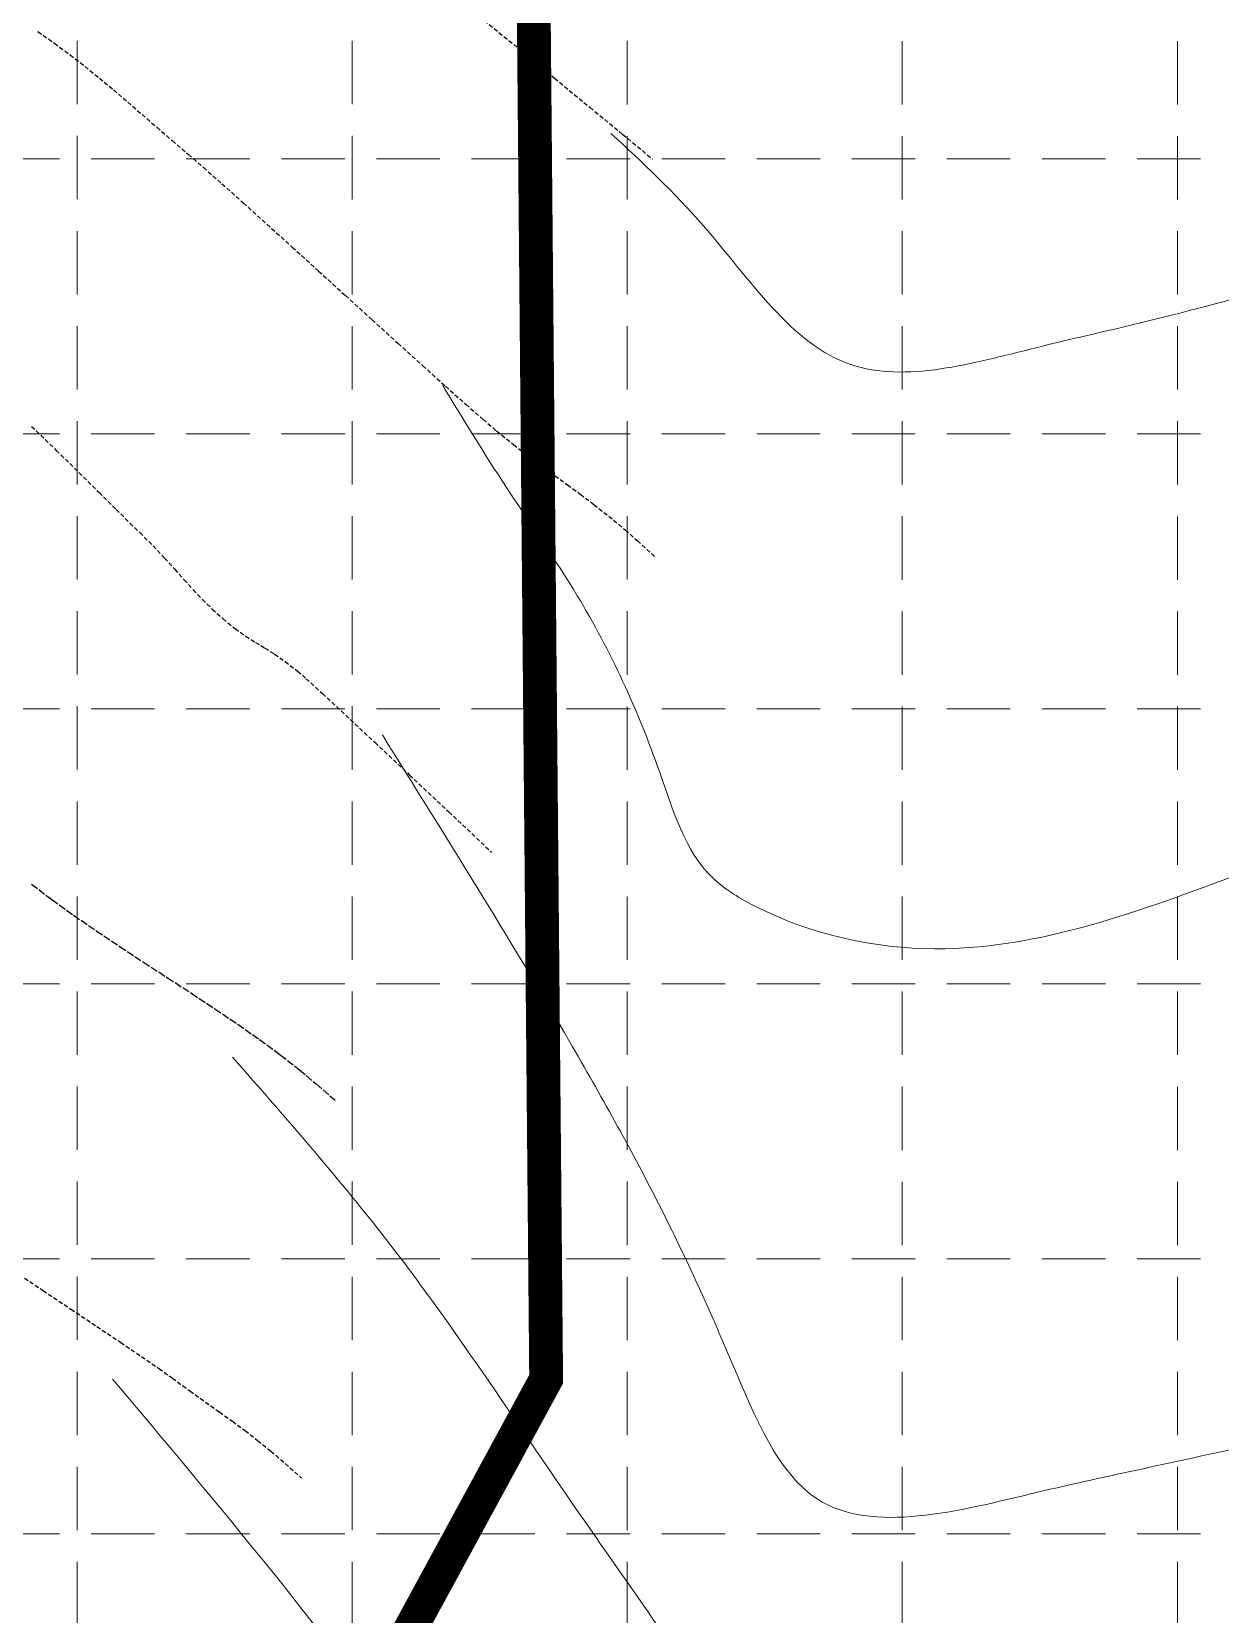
# Model space of a CAD drawing. Header units: inches. Extents: x 2507435 to 2508087, y 7097652 to 7098695.
# Drawn here: x 2507774.7 to 2507845.1, y 7098494.5 to 7098588.1 of the extents above; entities that cross this region are included whole.
import ezdxf

# ---------------------------------------------------------------- set-up
doc = ezdxf.new("R2010")
doc.units = ezdxf.units.IN
doc.header["$MEASUREMENT"] = 0
doc.linetypes.add('DASHED7', pattern=[0.5317999999999998, 0.4379999999999999, -0.0938])
doc.linetypes.add('HIDDEN', pattern=[0.375, 0.25, -0.125])
doc.layers.add('ALT BID GRADING', color=1, linetype='Continuous', lineweight=0)
for name, color, linetype in [('CONT-MJR', 7, 'DASHED7'), ('CONT-MNR', 8, 'HIDDEN'), ('GRID', 254, 'HIDDEN'), ('LIMITS OF DISTURBANCE', 1, 'HIDDEN')]:
    doc.layers.add(name, color=color, linetype=linetype)

msp = doc.modelspace()

# ---------------------------------------------------------------- linework, layer by layer
at = {"layer": 'ALT BID GRADING', "color": 35, "linetype": 'Continuous', "lineweight": 13}
for points in [[(2507816.268397237, 7098654.737858624), (2507827.708249234, 7098648.413063315), (2507839.148101231, 7098645.493926362), (2507853.265364241, 7098644.520881422), (2507866.165621257, 7098644.034360016), (2507874.19785792, 7098644.034360016), (2507881.986691934, 7098644.034360016), (2507892.452940585, 7098640.38543989), (2507899.268171254, 7098636.24999623), (2507905.109798576, 7098632.844337872), (2507913.142035239, 7098623.843669508), (2507920.056597436, 7098614.809794914), (2507927.025179056, 7098606.850272689), (2507930.758349464, 7098599.139485201), (2507936.980297728, 7098591.926169316), (2507946.48798426, 7098585.65164014), (2507953.157364661, 7098582.47423654), (2507963.361361118, 7098577.250800679), (2507973.81423536, 7098570.037484795), (2507979.103732584, 7098564.244642924), (2507986.892566598, 7098548.919179249), (2507997.602214274, 7098530.188055087), (2508001.74003393, 7098524.349783313), (2508010.989276587, 7098520.700863187)], [(2507795.866491836, 7098640.429504746), (2507806.81712165, 7098637.444683646), (2507817.021118106, 7098635.454803621), (2507828.469507114, 7098633.962393072), (2507841.660036997, 7098633.216188861), (2507858.832618698, 7098632.221247784), (2507867.543344817, 7098629.982633024), (2507874.263052275, 7098625.75413611), (2507885.394307268, 7098615.451152368), (2507895.130351598, 7098607.666790711), (2507907.787209589, 7098595.990245032), (2507922.391274272, 7098578.475429708), (2507929.284990364, 7098567.431923422), (2507935.998284194, 7098558.805503931), (2507941.992294988, 7098554.971539949), (2507953.05981228, 7098549.770594371), (2507960.214092007, 7098545.3866268), (2507967.886426259, 7098538.437565885), (2507976.517800934, 7098529.331899565), (2507988.745587158, 7098513.516796809), (2508005.634450937, 7098500.145281092), (2508011.962879932, 7098495.280056388)], [(2507806.568243864, 7098609.088887449), (2507820.256532942, 7098604.362921062), (2507830.95828497, 7098602.373041038), (2507841.582109596, 7098602.315040343), (2507849.857748907, 7098602.801563878), (2507858.133384594, 7098602.801563878), (2507874.487953235, 7098601.071737202), (2507885.308683512, 7098594.189770204), (2507893.670156743, 7098586.816234743), (2507902.523486456, 7098575.510147321), (2507915.311624545, 7098558.305229827), (2507923.744886936, 7098545.798481573), (2507932.95337225, 7098531.123115066), (2507940.419709442, 7098522.168651764), (2507953.112487378, 7098515.70154009), (2507964.063117191, 7098509.980634755), (2507976.507017341, 7098502.269847267), (2507985.217743461, 7098494.061592435), (2507992.932962061, 7098486.848274421), (2508000.399299252, 7098478.142547986), (2508008.885465023, 7098470.145072742)], [(2507809.012148059, 7098582.113799994), (2507814.487462966, 7098576.641629396), (2507823.198189085, 7098568.433372434), (2507834.148818898, 7098569.428311381), (2507839.375259643, 7098570.671987195), (2507847.09047462, 7098572.661867218), (2507854.80569322, 7098574.403012506), (2507858.78773779, 7098574.651747243), (2507870.236126798, 7098575.149218845), (2507881.435634397, 7098569.925782984), (2507890.892997496, 7098560.473850209), (2507903.088016238, 7098548.037098463), (2507919.957265907, 7098522.525325379), (2507926.772496576, 7098509.875734759), (2507936.437664872, 7098490.579299731), (2507947.637172471, 7098485.35586387), (2507953.05981228, 7098482.143944362), (2507958.587802284, 7098479.634958535), (2507962.569850477, 7098476.898872172), (2507971.031702435, 7098472.670377388), (2507978.746917412, 7098464.9595899), (2507987.955402725, 7098449.786751789)], [(2507799.057029388, 7098567.18969662), (2507802.790196172, 7098561.22005442), (2507807.021122151, 7098554.752944875), (2507811.895313357, 7098544.298229983), (2507814.99918358, 7098538.094050821), (2507817.659647394, 7098536.321426379), (2507828.175748421, 7098533.8591993), (2507846.343841263, 7098538.336430951), (2507859.036615576, 7098542.316190999), (2507867.249589747, 7098543.559866812), (2507879.693486274, 7098543.311132075), (2507894.875042066, 7098532.615523487), (2507913.070876571, 7098508.149641203), (2507925.514776721, 7098481.78372716), (2507932.946339, 7098459.655484176), (2507938.207551033, 7098455.169076251), (2507947.664914133, 7098450.443109863), (2507961.602080997, 7098442.234852902), (2507966.828518118, 7098436.26521283), (2507970.31281074, 7098430.544305366), (2507974.792614504, 7098420.843637854)], [(2507795.489127687, 7098546.514009472), (2507806.574385729, 7098528.344622774), (2507811.749803701, 7098518.935095928), (2507816.229607465, 7098509.234430545), (2507821.206927648, 7098501.312122381), (2507834.176564184, 7098501.682529528), (2507846.481321201, 7098504.414214091), (2507861.027641484, 7098507.990754731), (2507871.978271297, 7098509.980634755), (2507883.703279753, 7098509.890786489), (2507891.916250301, 7098508.149641203), (2507901.871368972, 7098500.936325317), (2507913.319754357, 7098481.78372716), (2507919.314040538, 7098461.570275915), (2507927.52701471, 7098443.412616705), (2507935.739988882, 7098429.732189145), (2507941.961937145, 7098421.275197446), (2507949.179396551, 7098416.549231059), (2507958.885637436, 7098411.325795197), (2507966.103100466, 7098406.351094073), (2507971.079630721, 7098398.943147052), (2507972.076170943, 7098390.183314887), (2507972.853274472, 7098381.660072576), (2507975.513734663, 7098374.569581194), (2507978.174198477, 7098368.365402033)], [(2507786.620919804, 7098527.458312683), (2507795.932537719, 7098516.379419497), (2507807.461209416, 7098499.982655114), (2507816.772827331, 7098485.358517302), (2507819.965836123, 7098476.794455586), (2507823.867391462, 7098468.961755048), (2507828.42768808, 7098467.591257548), (2507843.1114883, 7098470.327343912), (2507858.044162683, 7098472.814693409), (2507873.72347767, 7098475.550779773), (2507883.429714932, 7098475.79951451), (2507895.624737296, 7098475.302045036), (2507906.077611539, 7098464.35770171), (2507913.295070944, 7098447.194983576), (2507918.27263028, 7098434.509497094), (2507922.747901022, 7098421.544090598), (2507929.472141502, 7098406.402435635), (2507933.951941643, 7098395.458094439), (2507942.459692717, 7098386.203554839), (2507951.66817803, 7098381.975057925), (2507957.143492937, 7098378.492767351), (2507964.112074557, 7098375.010476776), (2507968.591878321, 7098369.040836705), (2507971.079630721, 7098363.933843055), (2507974.813826585, 7098347.152152183), (2507981.533534043, 7098326.755878213)], [(2507779.526355672, 7098508.402615894), (2507800.810051692, 7098480.926958324), (2507811.451899702, 7098462.757573756), (2507819.433287521, 7098447.690278769), (2507826.527855277, 7098437.05454063), (2507829.423199222, 7098435.255701304), (2507858.453399307, 7098437.497697806), (2507870.985818405, 7098439.484198218), (2507887.718483146, 7098440.599787387), (2507894.813050902, 7098441.042942433), (2507908.558769134, 7098419.328311109), (2507914.766516826, 7098398.943147052), (2507924.07813474, 7098379.444295217), (2507934.276572719, 7098365.928088677), (2507944.918420728, 7098355.292350538)]]:
    msp.add_spline(points, degree=3, dxfattribs=at)
at = {"layer": 'CONT-MJR', "color": 35, "elevation": 670}
for points in [[(2507774.731725033, 7098537.688369723), (2507775.936510014, 7098536.773034126)], [(2507779.942669101, 7098534.004021151), (2507781.353316407, 7098533.078139088)], [(2507781.353316407, 7098533.078139088), (2507782.773923967, 7098532.15321365)], [(2507785.578611325, 7098530.311981839), (2507786.929486861, 7098529.39855006)], [(2507789.445290991, 7098527.593241233), (2507790.577015324, 7098526.704238782)]]:
    msp.add_lwpolyline(points, dxfattribs=at)
at = {"layer": 'CONT-MJR', "color": 35, "extrusion": (-0.5833429299728475, -0.8122259698204026, 0), "elevation": -7228509.277302588}
msp.add_lwpolyline([(-2104000.497577616, 670.0000000000009), (-2103998.920241003, 670.0000000000009)], dxfattribs=at)
at = {"layer": 'CONT-MJR', "color": 35, "extrusion": (-0.5671962085042904, -0.8235826983723964, 0), "elevation": -7268633.041861828}
msp.add_lwpolyline([(-1960900.693859683, 670), (-1960899.06570454, 670)], dxfattribs=at)
at = {"layer": 'CONT-MJR', "color": 35, "extrusion": (-0.5558132921662746, -0.8313071539757657, 0), "elevation": -7294919.526246483}
msp.add_lwpolyline([(-1860725.812341577, 670), (-1860724.147391484, 670)], dxfattribs=at)
at = {"layer": 'CONT-MJR', "color": 35, "extrusion": (0.546425676357969, 0.8375076000949103, 0), "elevation": 7315391.526234789}
msp.add_lwpolyline([(1778533.10042014, 670), (1778531.412118228, 670)], dxfattribs=at)
at = {"layer": 'CONT-MJR', "color": 35, "extrusion": (0.5511865223752177, 0.8343820573046342, 0), "elevation": 7305143.937488217}
msp.add_lwpolyline([(1820164.613044164, 670.0000000000009), (1820162.94627573, 670.0000000000009)], dxfattribs=at)
at = {"layer": 'CONT-MJR', "color": 35, "extrusion": (-0.573728527681091, -0.819045527748542, 0), "elevation": -7252807.660266356}
msp.add_lwpolyline([(-2018637.151388605, 670), (-2018635.570979187, 670)], dxfattribs=at)
at = {"layer": 'CONT-MJR', "color": 35, "extrusion": (-0.5926094383363225, -0.8054899463026887, 0), "elevation": -7203932.304547695}
msp.add_lwpolyline([(-2186656.780735154, 670.0000000000009), (-2186655.264419686, 670.0000000000009)], dxfattribs=at)
at = {"layer": 'CONT-MJR', "color": 35, "extrusion": (-0.6416729061201583, -0.7669784100946458, 0), "elevation": -7053597.99312562}
msp.add_lwpolyline([(-2631511.029870901, 670), (-2631509.727092412, 670)], dxfattribs=at)
at = {"layer": 'CONT-MJR', "color": 35, "extrusion": (-0.6552313037626079, -0.755428314646435, 0), "elevation": -7005610.977200133}
msp.add_lwpolyline([(-2756719.595559323, 670), (-2756718.123810857, 670)], dxfattribs=at)
at = {"layer": 'CONT-MNR', "color": 35, "extrusion": (-0.6346282288937223, -0.7728175794398165, 0), "elevation": -7077435.850526527}
msp.add_lwpolyline([(-2566892.113610648, 673.0000000000009), (-2566889.193708372, 673.0000000000009)], dxfattribs=at)
at = {"layer": 'CONT-MNR', "color": 35, "extrusion": (-0.5755691819369886, -0.8177530903667596, 0), "elevation": -7248290.455604793}
msp.add_lwpolyline([(-2034987.715433834, 672), (-2034986.519705395, 672)], dxfattribs=at)
at = {"layer": 'CONT-MNR', "color": 35}
for points, elevation in [([(2507776.09263035, 7098587.446346343), (2507777.015847235, 7098586.761879876)], 672), ([(2507777.015847235, 7098586.761879876), (2507777.897621299, 7098586.076543635)], 672), ([(2507803.485556654, 7098587.185414064), (2507805.681705854, 7098585.37605465)], 673), ([(2507777.897621299, 7098586.076543635), (2507778.751103463, 7098585.385709883)], 672), ([(2507778.751103463, 7098585.385709883), (2507779.589444646, 7098584.684750874)], 672), ([(2507805.681705854, 7098585.37605465), (2507807.772755726, 7098583.649999669)], 673), ([(2507784.014318059, 7098580.866106021), (2507784.905363125, 7098580.09662385)], 672), ([(2507787.263242249, 7098577.998997776), (2507788.659897043, 7098576.738931166)], 672), ([(2507793.299646768, 7098572.522180812), (2507794.879193017, 7098571.084542677)], 672), ([(2507796.41673805, 7098569.687608279), (2507797.877192235, 7098568.365416265)], 672), ([(2507797.877192235, 7098568.365416265), (2507799.225465939, 7098567.152005283)], 672), ([(2507801.44511338, 7098565.187681), (2507802.246307851, 7098564.504844995)], 672), ([(2507776.198293218, 7098563.3588121), (2507777.537428508, 7098562.044121459)], 671), ([(2507777.537428508, 7098562.044121459), (2507778.729505449, 7098560.866625828)], 671), ([(2507805.696222644, 7098561.853404067), (2507806.440786314, 7098561.317710238)], 672), ([(2507778.729505449, 7098560.866625828), (2507779.745686282, 7098559.85937003)], 671), ([(2507779.745686282, 7098559.85937003), (2507780.55713325, 7098559.055398889)], 671), ([(2507808.002972352, 7098560.155500052), (2507808.881896645, 7098559.459434493)], 672), ([(2507808.881896645, 7098559.459434493), (2507809.866909736, 7098558.640362486)], 672), ([(2507810.578359146, 7098558.007690723), (2507811.635709451, 7098557.030712865)], 672), ([(2507783.766297742, 7098555.696444962), (2507784.302962568, 7098555.104124518)], 671), ([(2507787.977621613, 7098551.996916717), (2507788.532624166, 7098551.659211943)], 671), ([(2507789.108702624, 7098551.297696427), (2507789.743495926, 7098550.860192063)], 671), ([(2507793.318816783, 7098547.686074454), (2507795.053008367, 7098546.06444886)], 671), ([(2507799.417089273, 7098541.961958349), (2507801.952477679, 7098539.570752069)], 671), ([(2507778.603572376, 7098511.510992626), (2507780.006500271, 7098510.569515917)], 669), ([(2507782.269039706, 7098509.023818078), (2507783.063984128, 7098508.455186925)], 669), ([(2507785.850623233, 7098506.452049566), (2507786.620540095, 7098505.899872165)], 669), ([(2507788.894496786, 7098504.134445447), (2507789.745573583, 7098503.401219402)], 669)]:
    msp.add_lwpolyline(points, dxfattribs=dict(at, elevation=elevation))
at = {"layer": 'CONT-MNR', "color": 35, "extrusion": (0.6501834822425463, 0.7597772301266712, 0), "elevation": 7023859.875761535}
msp.add_lwpolyline([(2710028.679088478, 672.0000000000009), (2710027.578303813, 672.0000000000009)], dxfattribs=at)
at = {"layer": 'CONT-MNR', "color": 35, "extrusion": (0.6552269220463216, 0.7554321151670107, 0), "elevation": 7005663.551983843}
msp.add_lwpolyline([(2756725.453487375, 672), (2756724.331597046, 672)], dxfattribs=at)
at = {"layer": 'CONT-MNR', "color": 35, "extrusion": (-0.6566680194561983, -0.7541797612131168, 0), "elevation": -7000387.570301265}
msp.add_lwpolyline([(-2770094.711302408, 672), (-2770093.55531307, 672)], dxfattribs=at)
at = {"layer": 'CONT-MNR', "color": 35, "extrusion": (0.6367621337094835, 0.7710602992462691, 0), "elevation": 7070313.061706584}
msp.add_lwpolyline([(2586438.259575893, 673.0000000000009), (2586435.741933856, 673.0000000000009)], dxfattribs=at)
at = {"layer": 'CONT-MNR', "color": 35, "extrusion": (-0.6547829877263517, -0.7558169348355147, 0), "elevation": -7007281.933370386}
msp.add_lwpolyline([(-2752606.827332325, 672.0000000000009), (-2752605.624281136, 672.0000000000009)], dxfattribs=at)
at = {"layer": 'CONT-MNR', "color": 35, "extrusion": (-0.6362604697151063, -0.7714743123901873, 0), "elevation": -7071993.890138895}
msp.add_lwpolyline([(-2581836.372725765, 673), (-2581834.108540131, 673)], dxfattribs=at)
at = {"layer": 'CONT-MNR', "color": 35, "extrusion": (-0.6499831598500012, -0.7599486113622471, 0), "elevation": -7024574.04968767}
msp.add_lwpolyline([(-2708172.30563673, 672.0000000000009), (-2708171.0425249, 672.0000000000009)], dxfattribs=at)
at = {"layer": 'CONT-MNR', "color": 35, "extrusion": (-0.6620690259625849, -0.749442862972858, 0), "elevation": -6980306.900273362}
msp.add_lwpolyline([(-2820308.511093685, 672), (-2820307.050446946, 672)], dxfattribs=at)
at = {"layer": 'CONT-MNR', "color": 35, "extrusion": (0.6669057509444387, 0.7451420799802105, 0), "elevation": 6961906.923076436}
msp.add_lwpolyline([(2865426.368836776, 672.0000000000009), (2865424.673579074, 672.0000000000009)], dxfattribs=at)
at = {"layer": 'CONT-MNR', "color": 35, "extrusion": (-0.6716997213963593, -0.7408235176315972, 0), "elevation": -6943273.534086611}
msp.add_lwpolyline([(-2910283.201349184, 672), (-2910281.183308355, 672)], dxfattribs=at)
at = {"layer": 'CONT-MNR', "color": 35, "extrusion": (0.6727538133175476, 0.7398664113653888, 0), "elevation": 6939122.884448322}
msp.add_lwpolyline([(2920163.955943559, 672.0000000000009), (2920161.84977985, 672.0000000000009)], dxfattribs=at)
at = {"layer": 'CONT-MNR', "color": 35, "extrusion": (-0.6732005863011936, -0.7394599181860564, 0), "elevation": -6937357.776134022}
msp.add_lwpolyline([(-2924352.701077084, 672), (-2924350.555649326, 672)], dxfattribs=at)
at = {"layer": 'CONT-MNR', "color": 35, "extrusion": (-0.6724530045208601, -0.7401398224057859, 0), "elevation": -6940309.343083639}
msp.add_lwpolyline([(-2917336.597089564, 672.0000000000009), (-2917334.519718525, 672.0000000000009)], dxfattribs=at)
at = {"layer": 'CONT-MNR', "color": 35, "extrusion": (0.6654161000607702, 0.7464726477104939, 0), "elevation": 6967616.197253092}
msp.add_lwpolyline([(2851497.342546959, 672.0000000000009), (2851495.733641936, 672.0000000000009)], dxfattribs=at)
at = {"layer": 'CONT-MNR', "color": 35, "extrusion": (-0.6595152764194271, -0.7516911600979532, 0), "elevation": -6989862.064237865}
msp.add_lwpolyline([(-2796521.359498286, 672), (-2796520.004362158, 672)], dxfattribs=at)
at = {"layer": 'CONT-MNR', "color": 35, "extrusion": (-0.697575397577642, -0.7165113849021486, 0), "elevation": -6835564.441598248}
msp.add_lwpolyline([(-3154934.994350248, 671.0000000000009), (-3154932.960389714, 671.0000000000009)], dxfattribs=at)
at = {"layer": 'CONT-MNR', "color": 35, "extrusion": (0.6308998739775055, 0.7758642594005525, 0), "elevation": 7089694.61351474}
msp.add_lwpolyline([(2532769.318973218, 672), (2532768.037138635, 672)], dxfattribs=at)
at = {"layer": 'CONT-MNR', "color": 35, "extrusion": (-0.6134598080756859, -0.7897259422582893, 0), "elevation": -7144356.39842702}
msp.add_lwpolyline([(-2374206.245275672, 672.0000000000009), (-2374205.12328935, 672.0000000000009)], dxfattribs=at)
at = {"layer": 'CONT-MNR', "color": 35, "extrusion": (-0.597756039888707, -0.8016780630506055, 0), "elevation": -7189817.306281439}
msp.add_lwpolyline([(-2232757.357505364, 672), (-2232756.349314212, 672)], dxfattribs=at)
at = {"layer": 'CONT-MNR', "color": 35, "extrusion": (0.5869701624372128, 0.8096085649302581, 0), "elevation": 7219063.59207592}
msp.add_lwpolyline([(2136303.973378089, 672.0000000000009), (2136303.033320447, 672.0000000000009)], dxfattribs=at)
at = {"layer": 'CONT-MNR', "color": 35, "extrusion": (0.5899764632590092, 0.807420443635403, 0), "elevation": 7211070.302791984}
msp.add_lwpolyline([(2163129.911478492, 672), (2163128.971819869, 672)], dxfattribs=at)
at = {"layer": 'CONT-MNR', "color": 35, "extrusion": (-0.6033100685685311, -0.7975067154349451, 0), "elevation": -7174135.212160183}
msp.add_lwpolyline([(-2282640.098258675, 672.0000000000009), (-2282639.090760631, 672.0000000000009)], dxfattribs=at)
at = {"layer": 'CONT-MNR', "color": 35, "extrusion": (-0.7007617514703972, -0.7133953796290956, 0), "elevation": -6821435.927665953}
msp.add_lwpolyline([(-3185359.613994834, 671.0000000000009), (-3185358.803959671, 671.0000000000009)], dxfattribs=at)
at = {"layer": 'CONT-MNR', "color": 35, "extrusion": (0.6645235869866554, 0.7472672897554055, 0), "elevation": 6971019.484592876}
msp.add_lwpolyline([(2843155.367661292, 672), (2843154.41559311, 672)], dxfattribs=at)
at = {"layer": 'CONT-MNR', "color": 35, "extrusion": (-0.7068737606170672, -0.7073397249915244, 0), "elevation": -6793777.090274514}
msp.add_lwpolyline([(-3243931.514825244, 671.0000000000009), (-3243930.404214112, 671.0000000000009)], dxfattribs=at)
at = {"layer": 'CONT-MNR', "color": 35, "extrusion": (0.7254675414873418, 0.6882563811896786, 0), "elevation": 6704942.020638587}
msp.add_lwpolyline([(3423776.295203663, 671.0000000000009), (3423775.304215714, 671.0000000000009)], dxfattribs=at)
at = {"layer": 'CONT-MNR', "color": 35, "extrusion": (0.7389818420368038, 0.6737253425097592, 0), "elevation": 6635683.542340685}
msp.add_lwpolyline([(3556148.022761622, 671), (3556147.12319699, 671)], dxfattribs=at)
at = {"layer": 'CONT-MNR', "color": 35, "extrusion": (0.7449022248470909, 0.6671736471248353, 0), "elevation": 6604023.000266569}
msp.add_lwpolyline([(3614603.525680713, 671.0000000000009), (3614602.689921523, 671.0000000000009)], dxfattribs=at)
at = {"layer": 'CONT-MNR', "color": 35, "extrusion": (0.7263121435729294, 0.6873650195481994, 0), "elevation": 6700732.660613807}
msp.add_lwpolyline([(3432003.567518705, 671), (3432002.777160694, 671)], dxfattribs=at)
at = {"layer": 'CONT-MNR', "color": 35, "extrusion": (0.7011181601120245, 0.713045107662292, 0), "elevation": 6819843.076489548}
msp.add_lwpolyline([(3188761.775911284, 671), (3188760.966151324, 671)], dxfattribs=at)
at = {"layer": 'CONT-MNR', "color": 35, "extrusion": (-0.667832051427121, -0.7443119984835952, 0), "elevation": -6958318.370050067}
msp.add_lwpolyline([(-2874067.074411549, 671), (-2874066.215823199, 671)], dxfattribs=at)
at = {"layer": 'CONT-MNR', "color": 35, "extrusion": (-0.6281627781145214, -0.778081952104948, 0), "elevation": -7098554.138043543}
msp.add_lwpolyline([(-2507783.942283973, 671), (-2507783.020005206, 671)], dxfattribs=at)
at = {"layer": 'CONT-MNR', "color": 35, "extrusion": (-0.5809287644307715, -0.8139544033033651, 0), "elevation": -7234743.792189464}
msp.add_lwpolyline([(-2082529.420569497, 671), (-2082528.651770222, 671)], dxfattribs=at)
at = {"layer": 'CONT-MNR', "color": 35, "extrusion": (0.5393360411201856, 0.8420906333339692, 0), "elevation": 7330164.586656954}
msp.add_lwpolyline([(1716720.844106078, 671.0000000000009), (1716720.165360154, 671.0000000000009)], dxfattribs=at)
at = {"layer": 'CONT-MNR', "color": 35, "extrusion": (0.5315485907748465, 0.8470278009872374, 0), "elevation": 7345682.062574295}
msp.add_lwpolyline([(1649058.5248669, 671.0000000000009), (1649057.844749365, 671.0000000000009)], dxfattribs=at)
at = {"layer": 'CONT-MNR', "color": 35, "extrusion": (-0.6119174726659906, -0.7909216185223834, 0), "elevation": -7148957.697324283}
msp.add_lwpolyline([(-2360262.179120091, 671), (-2360261.25469589, 671)], dxfattribs=at)
at = {"layer": 'CONT-MNR', "color": 35, "extrusion": (-0.6620983405053592, -0.749416965046862, 0), "elevation": -6980177.929548528}
msp.add_lwpolyline([(-2820557.643515619, 671), (-2820556.966001417, 671)], dxfattribs=at)
at = {"layer": 'CONT-MNR', "color": 35, "extrusion": (-0.6761127193191336, -0.7367982022066059, 0), "elevation": -6925748.145345772}
msp.add_lwpolyline([(-2951683.95223051, 671), (-2951682.644127322, 671)], dxfattribs=at)
at = {"layer": 'CONT-MNR', "color": 35, "extrusion": (-0.6806974244225733, -0.7325646840958655, 0), "elevation": -6907193.796291294}
msp.add_lwpolyline([(-2994844.180400366, 671), (-2994842.30667496, 671)], dxfattribs=at)
at = {"layer": 'CONT-MNR', "color": 35, "extrusion": (0.6844156642522595, 0.7290920370749762, 0), "elevation": 6891867.627412828}
msp.add_lwpolyline([(3029942.716160612, 671), (3029939.906491125, 671)], dxfattribs=at)
at = {"layer": 'CONT-MNR', "color": 35, "extrusion": (0.6853889846863089, 0.7281771348172578, 0), "elevation": 6887814.043514644}
msp.add_lwpolyline([(3039143.453786094, 671.0000000000009), (3039140.273827337, 671.0000000000009)], dxfattribs=at)
at = {"layer": 'CONT-MNR', "color": 35, "extrusion": (0.5572248928783194, 0.8303616192700295, 0), "elevation": 7291728.169951139}
msp.add_lwpolyline([(1873110.119910741, 669), (1873108.048633241, 669)], dxfattribs=at)
at = {"layer": 'CONT-MNR', "color": 35, "extrusion": (0.555868360049792, 0.8312703328614315, 0), "elevation": 7294776.806098108}
msp.add_lwpolyline([(1861199.832239046, 669.0000000000009), (1861197.85143647, 669.0000000000009)], dxfattribs=at)
at = {"layer": 'CONT-MNR', "color": 35, "extrusion": (-0.5557781400356401, -0.83133065567109, 0), "elevation": -7294978.756636908}
msp.add_lwpolyline([(-1860406.147376133, 669), (-1860404.293815309, 669)], dxfattribs=at)
at = {"layer": 'CONT-MNR', "color": 35, "extrusion": (-0.5608493172275762, -0.8279178965123061, 0), "elevation": -7283470.643486633}
msp.add_lwpolyline([(-1904958.858348415, 669), (-1904957.369553085, 669)], dxfattribs=at)
at = {"layer": 'CONT-MNR', "color": 35, "extrusion": (-0.5679523424983739, -0.8230614416011783, 0), "elevation": -7266809.88453967}
msp.add_lwpolyline([(-1967557.19009709, 669), (-1967555.938745628, 669)], dxfattribs=at)
at = {"layer": 'CONT-MNR', "color": 35, "extrusion": (-0.5890598595049893, -0.8080894021826808, 0), "elevation": -7213463.79328019}
msp.add_lwpolyline([(-2154933.476328603, 669), (-2154932.189505785, 669)], dxfattribs=at)
at = {"layer": 'CONT-MNR', "color": 35, "extrusion": (0.5817561016115912, 0.8133632879824882, 0), "elevation": 7232584.264280679}
msp.add_lwpolyline([(2089860.640906936, 669.0000000000009), (2089859.51179592, 669.0000000000009)], dxfattribs=at)
at = {"layer": 'CONT-MNR', "color": 35, "extrusion": (-0.5789840087702364, -0.8153388973846072, 0), "elevation": -7239656.328622733}
msp.add_lwpolyline([(-2065227.387576777, 669.0000000000009), (-2065226.37156518, 669.0000000000009)], dxfattribs=at)
at = {"layer": 'CONT-MNR', "color": 35, "extrusion": (-0.5940419479304135, -0.8044340644820057, 0), "elevation": -7200010.401843128}
msp.add_lwpolyline([(-2199461.288140932, 669), (-2199460.364576478, 669)], dxfattribs=at)
at = {"layer": 'CONT-MNR', "color": 35, "extrusion": (-0.6114671219074405, -0.7912698394518973, 0), "elevation": -7150262.711128177}
msp.add_lwpolyline([(-2356166.132479227, 669), (-2356165.187816265, 669)], dxfattribs=at)
at = {"layer": 'CONT-MNR', "color": 35, "extrusion": (-0.6321074499727086, -0.774880746753331, 0), "elevation": -7085686.227700938}
msp.add_lwpolyline([(-2543781.026935413, 669.0000000000009), (-2543780.015777661, 669.0000000000009)], dxfattribs=at)
at = {"layer": 'CONT-MNR', "color": 35, "extrusion": (-0.6709917081968904, -0.7414648525257412, 0), "elevation": -6945996.902719681}
msp.add_lwpolyline([(-2903598.968958361, 669), (-2903597.687530556, 669)], dxfattribs=at)
at = {"layer": 'GRID', "color": 252, "linetype": 'HIDDEN', "lineweight": 0, "ltscale": 15}
for p, q in [((2507777.435866571, 7097734.462544353), (2507777.435866571, 7098678.232320917)), ((2507793.706961131, 7097734.459986196), (2507793.706961131, 7098678.232320917)), ((2507809.97805569, 7097734.45742804), (2507809.97805569, 7098678.232320917)), ((2507826.249150249, 7097734.454869883), (2507826.249150249, 7098678.232320917)), ((2507842.520244809, 7097734.452311726), (2507842.520244809, 7098678.232320917)), ((2507452.013975376, 7098580.605753558), (2508070.315568645, 7098580.605753558)), ((2507452.013975376, 7098564.334658998), (2508070.315568645, 7098564.334658998)), ((2507452.013975376, 7098548.063564438), (2508070.315568645, 7098548.063564438)), ((2507452.013975376, 7098531.792469879), (2508070.315568645, 7098531.792469879)), ((2507452.013975376, 7098515.521375319), (2508070.315568645, 7098515.521375319)), ((2507452.013975376, 7098499.250280759), (2508070.315568645, 7098499.250280759))]:
    msp.add_line(p, q, dxfattribs=at)
at = {"layer": 'LIMITS OF DISTURBANCE', "ltscale": 30, "const_width": 2}
msp.add_lwpolyline([(2508040.650436161, 7098659.836378056), (2507774.920100386, 7098659.32229198), (2507776.264230064, 7098608.300056366), (2507804.291386123, 7098606.194359545), (2507805.178663956, 7098508.398802675), (2507764.979364849, 7098434.425274255), (2507729.107945589, 7098395.819028723), (2507630.794308925, 7098350.053489733), (2507645.249976321, 7098329.79024417), (2507733.265471447, 7098328.059754496), (2507737.825809758, 7098085.336952455), (2507647.943561675, 7098085.910165784), (2507647.800208825, 7098104.682914507), (2507629.307687464, 7098104.682914507), (2507629.151088282, 7098050.868568956), (2507651.657489443, 7098022.494489652), (2507656.388133493, 7098026.650288727, -0.6948064036351087), (2507832.62966582, 7097937.82892316), (2508011.151894334, 7097928.621596732), (2508040.077503543, 7098644.601660757)], format="xyb", close=True, dxfattribs=at)

doc.saveas('drawing.dxf')
